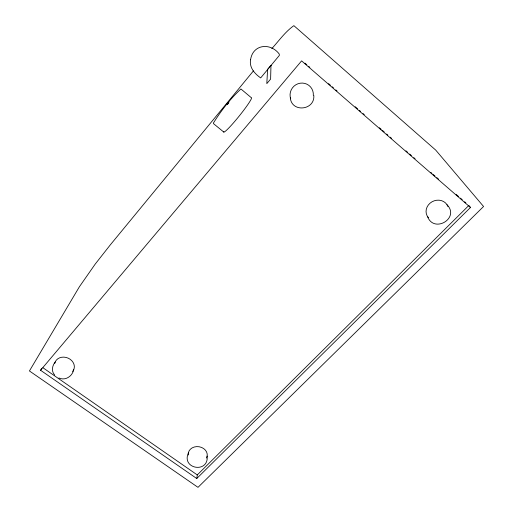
<?xml version="1.0" encoding="UTF-8"?>
<svg xmlns="http://www.w3.org/2000/svg" width="513" height="513" viewBox="0 0 513 513"><rect width="100%" height="100%" fill="white"/><g stroke="black" fill="none" stroke-linecap="round" stroke-linejoin="round"><path stroke-width="0.77" d="M313.821 95.463C314.988 110.442 291.339 112.905 290.281 97.528M207.156 456.095C208.874 473.672 181.147 469.151 188.374 452.973M196.755 478.526L197.287 474.935L468.863 205.456L470.472 207.483L196.755 478.526L40.585 370.271L41.604 368.475M73.769 369.616C72.333 376.234 65.44 381.018 58.937 377.985M55.18 362.024C52.166 365.724 51.063 371.348 54.692 375.035M253.435 70.897L110.263 244.925L95.219 264.073L79.361 286.818L29.433 370.963L198.005 487.35L483.567 206.495L435.723 150.104L293.866 25.65C285.215 31.78 278.95 40.79 271.839 48.575M40.585 370.271L301.606 60.874L470.472 207.483M42.938 367.738L197.287 474.935M223.835 132.11L213.472 123.62L213.44 122.998C221.122 110.654 230.254 98.849 240.937 88.98L251.229 97.63A22.097 1.975 -51.1 0 1 238.436 116.983A22.097 1.975 -51.1 0 1 223.726 131.431M304.991 63.144L306.806 64.721M308.621 66.292L309.826 67.344M328.576 83.625L330.391 85.203M332.2 86.774L333.412 87.826M335.829 89.929L337.041 90.974M355.182 106.73L357.599 108.833M359.414 110.404L360.626 111.456M363.044 113.559L364.249 114.604M379.37 127.737L381.185 129.308M382.39 130.36L384.205 131.937M386.629 134.034L387.834 135.086M390.252 137.189L391.464 138.241M405.975 150.841L407.79 152.419M409.605 153.99L411.42 155.567M413.837 157.671L415.049 158.716M430.766 172.368L431.978 173.42M433.19 174.471L435.005 176.049M436.813 177.62L438.628 179.197M456.166 194.427L458.584 196.524M460.398 198.101L462.213 199.679M464.631 201.776L465.842 202.827M446.996 204.713C460.193 218.076 433.96 233.716 427.573 216.621M290.685 98.785A11.793 11.53 -47.3 0 1 300.188 83.202A11.793 11.53 -47.3 0 1 313.321 95.303M428.393 217.692A11.408 10.266 -25 0 1 431.984 201.814A11.408 10.266 -25 0 1 447.9 206.521M188.348 455.025A9.523 7.862 8 0 1 199.147 446.752A9.523 7.862 8 0 1 206.47 458.038M54.756 363.435A10.042 8.458 20.3 0 1 68.197 358.164A10.042 8.458 20.3 0 1 72.59 371.495M270.973 65.298L270.614 79.066L266.811 83.619L267.606 69.358L270.973 65.298M250.575 59.771C249.087 67.511 254.769 73.846 260.681 77.912L279.341 55.417L279.264 54.064C270.537 42.355 252.749 44.189 250.575 59.771M228.856 102.049L227.439 104.505L228.856 102.049"/></g></svg>
